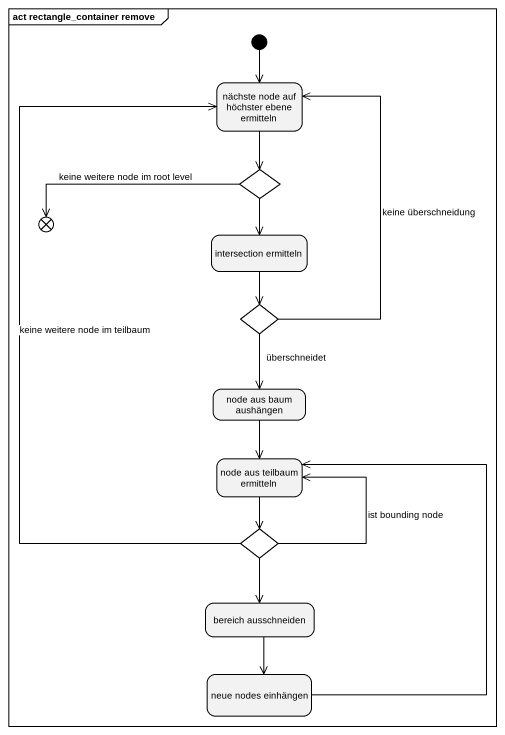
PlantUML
@startuml
mainframe act rectangle_container remove
hide empty description
state "nächste node auf höchster ebene ermitteln" as nächste_node_auf_höchster
state choice1 <<choice>>
state flowfinal1 <<end>>
state "intersection ermitteln" as intersection_ermitteln
state choice2 <<choice>>
state "node aus baum aushängen" as node_aus_baum_aushängen
state "node aus teilbaum ermitteln" as node_aus_teilbaum_ermitteln
state choice3 <<choice>>
state "bereich ausschneiden" as bereich_ausschneiden
state "neue nodes einhängen" as neue_nodes_einhängen
[*] --> nächste_node_auf_höchster
nächste_node_auf_höchster --> choice1
choice1 -left-> flowfinal1 : keine weitere node im root level
choice1 --> intersection_ermitteln
intersection_ermitteln --> choice2
choice2 -up-> nächste_node_auf_höchster : keine überschneidung
choice2 --> node_aus_baum_aushängen : überschneidet
node_aus_baum_aushängen --> node_aus_teilbaum_ermitteln
node_aus_teilbaum_ermitteln --> choice3
choice3 -up-> nächste_node_auf_höchster : keine weitere node im teilbaum
choice3 -up-> node_aus_teilbaum_ermitteln : ist bounding node
choice3 --> bereich_ausschneiden
bereich_ausschneiden --> neue_nodes_einhängen
neue_nodes_einhängen -up-> node_aus_teilbaum_ermitteln
@enduml
